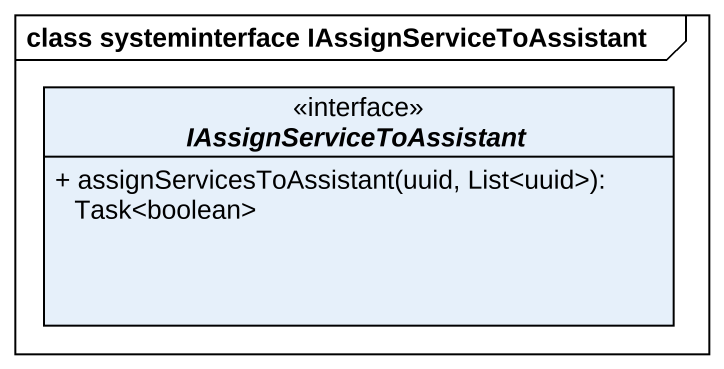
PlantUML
@startuml
mainframe class systeminterface IAssignServiceToAssistant
hide circle
hide empty members
skinparam classAttributeIconSize 0
interface IAssignServiceToAssistant {
  + assignServicesToAssistant(uuid, List<uuid>): Task<boolean>
}
@enduml
